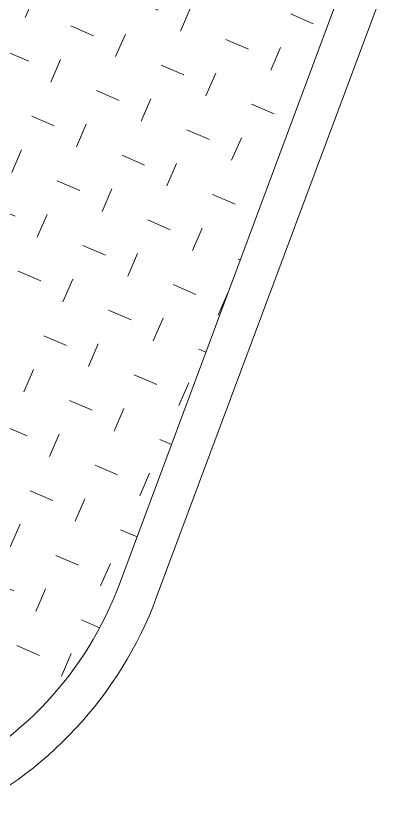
# Model space of a CAD drawing. Extents: x -2063571 to 559285, y 565862 to 1758715.
# Drawn here: x -2062797.9629 to -2062797.9151, y 566286.0313 to 566286.1337 of the extents above; entities that cross this region are included whole.
import ezdxf

# ---------------------------------------------------------------- set-up
doc = ezdxf.new("R2010")
doc.units = 0
doc.header["$MEASUREMENT"] = 0
for name, color, linetype, lineweight in [('CHIA LO', 40, 'CONTINUOUS', 0), ('Lift', 1, 'CONTINUOUS', 0), ('Q-DUONG', 22, 'CONTINUOUS', 0)]:
    doc.layers.add(name, color=color, linetype=linetype, lineweight=lineweight)
pattern_1 = [(336.581345463, (-5630456.878, 1390305.53873), (0.328767986843, 0.130044649361), [0.125, -0.375]), (66.581345463, (-5630456.84548, 1390305.45654), (-0.130044649361, 0.328767986843), [0.125, -0.375])]

# ---------------------------------------------------------------- blocks, each defined once
blk = doc.blocks.new('MB')
at = {"layer": 'Lift'}
h = blk.add_hatch(dxfattribs=at)
h.set_pattern_fill('CROSS', color=8, angle=336.5813, style=0)
h.set_pattern_definition([(336.581345463, (-5630456.878, 1390305.53873), (0.328767986843, 0.130044649361), [0.125, -0.375]), (66.581345463, (-5630456.84548, 1390305.45654), (-0.130044649361, 0.328767986843), [0.125, -0.375])])
h.paths.add_polyline_path([(336.9824, 626.3148, 0.414214), (335.9239, 628.6298), (327.3961, 631.8058, 0.414214), (325.081, 630.7473), (323.8944, 627.561, 0.414214), (324.953, 625.2459), (333.4807, 622.0699, 0.414214), (335.7958, 623.1285)])
h.paths.add_polyline_path([(328.9633, 627.4239), (330.9821, 626.672), (331.1139, 627.0258), (329.0951, 627.7777)], flags=24)
h = blk.add_hatch(dxfattribs=at)
h.set_pattern_fill('CROSS', color=8, angle=336.5813, style=0)
h.set_pattern_definition(pattern_1)
h.paths.add_polyline_path([(336.9824, 626.3148, 0.414214), (335.9239, 628.6298), (327.3961, 631.8058, 0.414214), (325.081, 630.7473), (323.8944, 627.561, 0.414214), (324.953, 625.2459), (333.4807, 622.0699, 0.414214), (335.7958, 623.1285)])
h.paths.add_polyline_path([(328.9633, 627.4239), (330.9821, 626.672), (331.1139, 627.0258), (329.0951, 627.7777)], flags=24)
h = blk.add_hatch(dxfattribs=at)
h.set_pattern_fill('CROSS', color=8, angle=336.5813, style=0)
h.set_pattern_definition(pattern_1)
h.paths.add_polyline_path([(336.9824, 626.3148, 0.414214), (335.9239, 628.6298), (327.3961, 631.8058, 0.414214), (325.081, 630.7473), (323.8944, 627.561, 0.414214), (324.953, 625.2459), (333.4807, 622.0699, 0.414214), (335.7958, 623.1285)])
h.paths.add_polyline_path([(328.9633, 627.4239), (330.9821, 626.672), (331.1139, 627.0258), (329.0951, 627.7777)], flags=24)
h = blk.add_hatch(dxfattribs=at)
h.set_pattern_fill('CROSS', color=8, angle=336.5813, style=0)
h.set_pattern_definition(pattern_1)
h.paths.add_polyline_path([(336.9824, 626.3148, 0.414214), (335.9239, 628.6298), (327.3961, 631.8058, 0.414214), (325.081, 630.7473), (323.8944, 627.561, 0.414214), (324.953, 625.2459), (333.4807, 622.0699, 0.414214), (335.7958, 623.1285)])
h.paths.add_polyline_path([(328.9633, 627.4239), (330.9821, 626.672), (331.1139, 627.0258), (329.0951, 627.7777)], flags=24)
h = blk.add_hatch(dxfattribs=at)
h.set_pattern_fill('CROSS', color=8, angle=336.5813, style=0)
h.set_pattern_definition(pattern_1)
h.paths.add_polyline_path([(336.9824, 626.3148, 0.414214), (335.9239, 628.6298), (327.3961, 631.8058, 0.414214), (325.081, 630.7473), (323.8944, 627.561, 0.414214), (324.953, 625.2459), (333.4807, 622.0699, 0.414214), (335.7958, 623.1285)])
h.paths.add_polyline_path([(328.9633, 627.4239), (330.9821, 626.672), (331.1139, 627.0258), (329.0951, 627.7777)], flags=24)
h = blk.add_hatch(dxfattribs=at)
h.set_pattern_fill('CROSS', color=8, angle=336.5813, style=0)
h.set_pattern_definition(pattern_1)
h.paths.add_polyline_path([(336.9824, 626.3148, 0.414214), (335.9239, 628.6298), (327.3961, 631.8058, 0.414214), (325.081, 630.7473), (323.8944, 627.561, 0.414214), (324.953, 625.2459), (333.4807, 622.0699, 0.414214), (335.7958, 623.1285)])
h.paths.add_polyline_path([(328.9633, 627.4239), (330.9821, 626.672), (331.1139, 627.0258), (329.0951, 627.7777)], flags=24)
h = blk.add_hatch(dxfattribs=at)
h.set_pattern_fill('CROSS', color=8, angle=336.5813, style=0)
h.set_pattern_definition(pattern_1)
h.paths.add_polyline_path([(336.9824, 626.3148, 0.414214), (335.9239, 628.6298), (327.3961, 631.8058, 0.414214), (325.081, 630.7473), (323.8944, 627.561, 0.414214), (324.953, 625.2459), (333.4807, 622.0699, 0.414214), (335.7958, 623.1285)])
h.paths.add_polyline_path([(328.9633, 627.4239), (330.9821, 626.672), (331.1139, 627.0258), (329.0951, 627.7777)], flags=24)
at = {"layer": 'CHIA LO', "color": 8}
for p, q in [((335.7958, 623.1285), (336.9824, 626.3148)), ((335.7958, 623.1285), (336.9824, 626.3148)), ((335.7958, 623.1285), (336.9824, 626.3148)), ((335.7958, 623.1285), (336.9824, 626.3148)), ((335.7958, 623.1285), (336.9824, 626.3148)), ((335.7958, 623.1285), (336.9824, 626.3148)), ((335.7958, 623.1285), (336.9824, 626.3148)), ((335.9832, 623.0587), (337.1699, 626.245)), ((335.9832, 623.0587), (337.1699, 626.245)), ((335.9832, 623.0587), (337.1699, 626.245)), ((335.9832, 623.0587), (337.1699, 626.245)), ((335.9832, 623.0587), (337.1699, 626.245)), ((335.9832, 623.0587), (337.1699, 626.245)), ((335.9832, 623.0587), (337.1699, 626.245))]:
    blk.add_line(p, q, dxfattribs=at)
for radius in [1.8, 1.8, 1.8, 1.8, 1.8, 1.8, 1.8, 2, 2, 2, 2, 2, 2, 2]:
    blk.add_arc((334.109, 623.7568), radius, 249.5731, 339.5731, dxfattribs=at)

msp = doc.modelspace()

# ---------------------------------------------------------------- block references
at = {"layer": 'Q-DUONG', "xscale": 0.02520000000004075, "yscale": 0.02520000000004075, "zscale": 0.02520000000004075}
msp.add_blockref('MB', (-2062806.41175, 566270.35802), dxfattribs=at)

doc.saveas('drawing.dxf')
